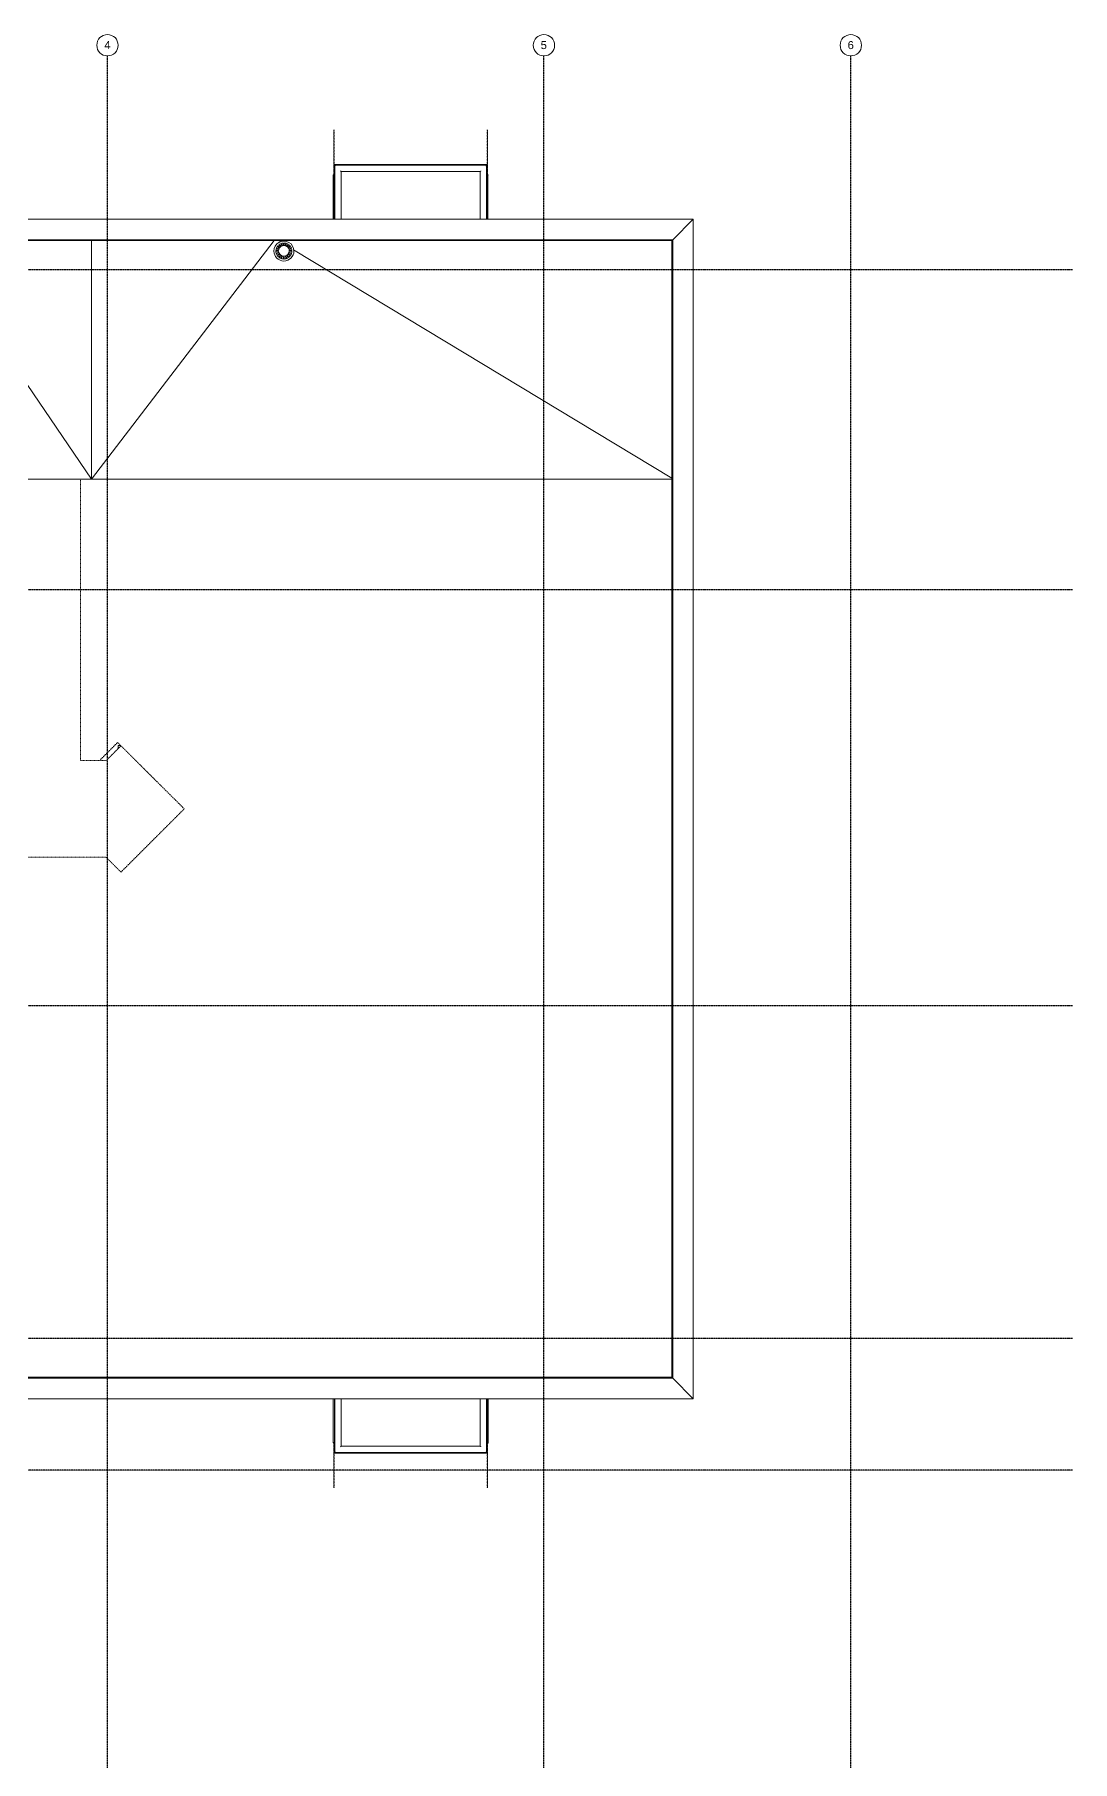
# Model space of a CAD drawing. Header units: inches. Extents: x -4093 to -1777, y 9773 to 12264.
# Drawn here: x -2555 to -1777, y 10969 to 12264 of the extents above; entities that cross this region are included whole.
import ezdxf

# ---------------------------------------------------------------- set-up
doc = ezdxf.new("R2010")
doc.units = ezdxf.units.IN
doc.header["$MEASUREMENT"] = 0
for name, pattern in [('Center 1_4_', [0.53125, 0.25, -0.09375, 0.09375, -0.09375]), ('Dash 1_16_', [0.125, 0.0625, -0.0625]), ('Grid Line 1_2_', [0.875, 0.5, -0.125, 0.125, -0.125]), ('Hidden 1_8_', [0.1875, 0.125, -0.0625])]:
    doc.linetypes.add(name, pattern=pattern)
for name, color, linetype, lineweight in [('0-1', 7, 'Continuous', 5), ('0-2', 7, 'Continuous', 9), ('0-3', 165, 'Continuous', 5), ('A-DETL-CNTR', 5, 'Center 1_4_', 9), ('A-DETL-HDLN', 90, 'Hidden 1_8_', 9), ('A-FLOR-2', 7, 'Dash 1_16_', 9), ('A-FLOR-3', 192, 'Continuous', 9), ('A-FLOR-HRAL', 11, 'Continuous', 9), ('A-ROOF', 132, 'Continuous', 18), ('A-ROOF-1', 7, 'Dash 1_16_', 9), ('A-ROOF-2', 132, 'Continuous', 9), ('A-WALL-1', 113, 'Continuous', 9), ('M-EQPM', 50, 'Continuous', 9), ('S-BEAM', 12, 'Continuous', 9), ('S-BEAM-1', 7, 'Continuous', 9), ('S-GRID-1', 1, 'Grid Line 1_2_', 30), ('S-GRID-IDEN', 1, 'Continuous', 9), ('S-GRID-IDEN-1', 147, 'Continuous', 9)]:
    doc.layers.add(name, color=color, linetype=linetype, lineweight=lineweight)
doc.styles.add('Arial_1', font='arial.ttf', dxfattribs={"height": 6})

# ---------------------------------------------------------------- blocks, each defined once
blk = doc.blocks.new('LVL-Laminated Veneer Lumber - 4X6 S_ PINE - NO_ 1-2293621-BACKGROUND - ROOF PLAN')
at = {"layer": 'S-BEAM-1'}
for q in [(-2490.3, 11730.4), (-2492.4, 11728.2)]:
    blk.add_line((-2492.4, 11730.4), q, dxfattribs=at)
blk = doc.blocks.new('Grid - Grid Head - Circle-1738874-BACKGROUND - ROOF PLAN')
at = {"layer": 'S-GRID-IDEN-1'}
for start, end in [(360, 180), (180, 360)]:
    blk.add_arc((0, 0), 0.25, start, end, dxfattribs=at)
blk = doc.blocks.new('CTR - 1st Phase - Structure_rvt-1-BACKGROUND - ROOF PLAN')
at = {"layer": 'S-GRID-1'}
for p, q in [((-2500.3, 9772.6), (-2500.3, 12247.5)), ((-2173.3, 9772.6), (-2173.3, 12247.5)), ((-1943.3, 9772.6), (-1943.3, 12247.5)), ((-1777.2, 12087.2), (-4077, 12087.2)), ((-1777.2, 11847.2), (-4077, 11847.2)), ((-1777.2, 11535.2), (-4077, 11535.2)), ((-1777.2, 11285.8), (-4077, 11285.8)), ((-1777.2, 11187.2), (-4077, 11187.2))]:
    blk.add_line(p, q, dxfattribs=at)
at = {"layer": '0-2'}
blk.add_blockref('LVL-Laminated Veneer Lumber - 4X6 S_ PINE - NO_ 1-2293621-BACKGROUND - ROOF PLAN', (0, 0), dxfattribs=at)
at = {"layer": '0-3', "xscale": 31.99999999999999, "yscale": 31.99999999999999, "zscale": 31.99999999999999}
for p in [(-2500.3, 12255.5), (-2173.3, 12255.5), (-1943.3, 12255.5)]:
    blk.add_blockref('Grid - Grid Head - Circle-1738874-BACKGROUND - ROOF PLAN', p, dxfattribs=at)
at = {"layer": 'S-GRID-IDEN', "char_height": 6, "width": 5.656, "attachment_point": 1, "style": 'Arial_1'}
for s, insert in [('4', (-2502.7, 12258.6)), ('5', (-2175.7, 12258.6)), ('6', (-1945.7, 12258.6))]:
    blk.add_mtext(s, dxfattribs=dict(at, insert=insert))
blk = doc.blocks.new('Basic Wall _ EXT - FIBER CEMENT - SMALL - ___-2145929-BACKGROUND - ROOF PLAN')
at = {"layer": 'A-WALL-1'}
for p, q in [((-3851.8, 12109.7), (-3867.3, 12125.2)), ((-2061.4, 12125.2), (-3867.3, 12125.2)), ((-2061.4, 12125.2), (-2076.8, 12109.7)), ((-2076.8, 12109.7), (-3851.8, 12109.7)), ((-3851.6, 12109.5), (-2077, 12109.5)), ((-3851.1, 12109), (-3851.6, 12109.5)), ((-2077.5, 12109), (-3851.1, 12109)), ((-2077.1, 12109.5), (-2077.5, 12109))]:
    blk.add_line(p, q, dxfattribs=at)
at = {"layer": 'A-WALL-1', "flags": 128}
for points in [[(-3851.6, 12109.5), (-3851.6, 12109.5), (-3851.7, 12109.5), (-3851.7, 12109.6), (-3851.7, 12109.6), (-3851.8, 12109.7), (-3851.8, 12109.7)], [(-3851.6, 12109.5), (-3851.6, 12109.5), (-3851.6, 12109.5), (-3851.6, 12109.5)], [(-2077, 12109.5), (-2077, 12109.5), (-2077, 12109.5), (-2077.1, 12109.5)], [(-2076.8, 12109.7), (-2076.9, 12109.7), (-2076.9, 12109.6), (-2077, 12109.6), (-2077, 12109.5), (-2077, 12109.5), (-2077, 12109.5)]]:
    blk.add_lwpolyline(points, dxfattribs=at)
blk = doc.blocks.new('Basic Wall _ EXT - FIBER CEMENT - SMALL - ___-2145930-BACKGROUND - ROOF PLAN')
at = {"layer": 'A-WALL-1'}
for p, q in [((-2076.8, 12109.7), (-2061.4, 12125.2)), ((-2061.4, 11240.8), (-2061.4, 12125.2)), ((-2077.5, 12109), (-2077.1, 12109.5)), ((-2077.5, 11257), (-2077.5, 12109)), ((-2077, 12109.5), (-2077, 11256.5)), ((-2076.8, 11256.3), (-2076.8, 12109.7)), ((-2077.1, 11256.5), (-2077.5, 11257)), ((-2061.4, 11240.8), (-2076.8, 11256.3))]:
    blk.add_line(p, q, dxfattribs=at)
at = {"layer": 'A-WALL-1', "flags": 128}
for points in [[(-2077.1, 12109.5), (-2077, 12109.5), (-2077, 12109.5), (-2077, 12109.5)], [(-2077, 12109.5), (-2077, 12109.5), (-2077, 12109.5), (-2077, 12109.6), (-2076.9, 12109.6), (-2076.9, 12109.7), (-2076.8, 12109.7)], [(-2077, 11256.5), (-2077, 11256.5), (-2077, 11256.5), (-2077.1, 11256.5)], [(-2076.8, 11256.3), (-2076.9, 11256.3), (-2076.9, 11256.4), (-2077, 11256.4), (-2077, 11256.5), (-2077, 11256.5), (-2077, 11256.5)]]:
    blk.add_lwpolyline(points, dxfattribs=at)
blk = doc.blocks.new('Basic Wall _ EXT - FIBER CEMENT - SMALL - ___-2145931-BACKGROUND - ROOF PLAN')
at = {"layer": 'A-WALL-1'}
for p, q in [((-3410.6, 11256.5), (-3411, 11257)), ((-3411, 11257), (-2077.5, 11257)), ((-2077, 11256.5), (-3410.5, 11256.5)), ((-3394.9, 11240.8), (-3410.3, 11256.3)), ((-3410.3, 11256.3), (-2076.8, 11256.3)), ((-2077.5, 11257), (-2077.1, 11256.5)), ((-2076.8, 11256.3), (-2061.4, 11240.8)), ((-3394.9, 11240.8), (-2061.4, 11240.8))]:
    blk.add_line(p, q, dxfattribs=at)
at = {"layer": 'A-WALL-1', "flags": 128}
for points in [[(-3410.5, 11256.5), (-3410.5, 11256.5), (-3410.5, 11256.5), (-3410.6, 11256.5)], [(-3410.3, 11256.3), (-3410.4, 11256.3), (-3410.4, 11256.4), (-3410.5, 11256.4), (-3410.5, 11256.5), (-3410.5, 11256.5), (-3410.5, 11256.5)], [(-2077.1, 11256.5), (-2077, 11256.5), (-2077, 11256.5), (-2077, 11256.5)], [(-2077, 11256.5), (-2077, 11256.5), (-2077, 11256.5), (-2077, 11256.4), (-2076.9, 11256.4), (-2076.9, 11256.3), (-2076.8, 11256.3)]]:
    blk.add_lwpolyline(points, dxfattribs=at)
blk = doc.blocks.new('22142613 - Roof Drains - Type A - 15_ Strainer - 8_ Drain-2082947-BACKGROUND - ROOF PLAN')
at = {"layer": 'M-EQPM'}
for p, q in [((-2370.5, 12105), (-2371.4, 12106.2)), ((-2369.3, 12105.5), (-2369.7, 12106.9)), ((-2366.6, 12106.9), (-2367, 12105.5)), ((-2364.9, 12106.2), (-2365.8, 12105)), ((-2375.6, 12101.2), (-2375.6, 12101.1)), ((-2372.6, 12101.5), (-2374.1, 12101.5)), ((-2372.4, 12100.1), (-2374, 12099.6)), ((-2372.3, 12102.9), (-2373.7, 12103.3)), ((-2371.9, 12098.9), (-2373.2, 12097.9)), ((-2371.6, 12104.1), (-2372.8, 12105)), ((-2372.1, 12101.1), (-2372.1, 12100.9)), ((-2371, 12097.8), (-2371.9, 12096.5)), ((-2369.8, 12097.1), (-2370.3, 12095.6)), ((-2366, 12095.6), (-2366.5, 12097.1)), ((-2364.4, 12096.5), (-2365.3, 12097.8)), ((-2363.5, 12105), (-2364.7, 12104.1)), ((-2363.1, 12097.9), (-2364.4, 12098.9)), ((-2364.1, 12100.9), (-2364.1, 12101.1)), ((-2362.6, 12103.3), (-2364, 12102.9)), ((-2362.3, 12099.6), (-2363.9, 12100.1)), ((-2362.2, 12101.5), (-2363.7, 12101.5)), ((-2360.6, 12101.1), (-2360.6, 12101.2))]:
    blk.add_line(p, q, dxfattribs=at)
at = {"layer": 'M-EQPM', "flags": 128}
for points in [[(-2370.9, 12104.7), (-2371.4, 12105.3), (-2371.8, 12105.9)], [(-2371.4, 12106.2), (-2371, 12105.6), (-2370.5, 12105)], [(-2369.7, 12105.4), (-2370, 12106.1), (-2370.2, 12106.8)], [(-2369.7, 12106.9), (-2369.5, 12106.2), (-2369.2, 12105.5)], [(-2368.4, 12105.7), (-2368.4, 12106.4), (-2368.4, 12107.2)], [(-2367.9, 12107.2), (-2367.9, 12106.4), (-2367.9, 12105.7)], [(-2367.1, 12105.5), (-2366.8, 12106.2), (-2366.6, 12106.9)], [(-2366.1, 12106.8), (-2366.3, 12106.1), (-2366.6, 12105.4)], [(-2365.8, 12105), (-2365.3, 12105.6), (-2364.9, 12106.2)], [(-2364.5, 12105.9), (-2364.9, 12105.3), (-2365.4, 12104.7)], [(-2374.1, 12101.5), (-2373.3, 12101.6), (-2372.6, 12101.6)], [(-2372.6, 12101.1), (-2373.4, 12101.1), (-2374.1, 12101)], [(-2374, 12099.6), (-2373.2, 12099.9), (-2372.5, 12100.2)], [(-2372.4, 12102.5), (-2373.1, 12102.7), (-2373.9, 12102.9)], [(-2372.3, 12099.7), (-2373.1, 12099.5), (-2373.8, 12099.2)], [(-2373.7, 12103.3), (-2373, 12103.1), (-2372.2, 12102.9)], [(-2373.2, 12097.9), (-2372.6, 12098.4), (-2371.9, 12098.9)], [(-2371.8, 12103.7), (-2372.5, 12104.1), (-2373.1, 12104.6)], [(-2371.6, 12098.5), (-2372.3, 12098), (-2372.9, 12097.5)], [(-2372.8, 12105), (-2372.2, 12104.5), (-2371.5, 12104.1)], [(-2371.9, 12096.5), (-2371.5, 12097.2), (-2371, 12097.9)], [(-2370.6, 12097.6), (-2371.1, 12096.9), (-2371.5, 12096.2)], [(-2370.3, 12095.6), (-2370, 12096.3), (-2369.8, 12097.1)], [(-2369.3, 12097), (-2369.6, 12096.2), (-2369.8, 12095.4)], [(-2368.4, 12095.2), (-2368.4, 12096), (-2368.4, 12096.8)], [(-2367.9, 12096.8), (-2367.9, 12096), (-2367.9, 12095.2)], [(-2366.5, 12095.4), (-2366.7, 12096.2), (-2367, 12097)], [(-2366.5, 12097.1), (-2366.3, 12096.3), (-2366, 12095.6)], [(-2364.8, 12096.2), (-2365.2, 12096.9), (-2365.7, 12097.6)], [(-2365.3, 12097.9), (-2364.8, 12097.2), (-2364.4, 12096.5)], [(-2364.8, 12104.1), (-2364.1, 12104.5), (-2363.5, 12105)], [(-2363.4, 12097.5), (-2364, 12098), (-2364.7, 12098.5)], [(-2363.2, 12104.6), (-2363.8, 12104.1), (-2364.5, 12103.7)], [(-2364.4, 12098.9), (-2363.7, 12098.4), (-2363.1, 12097.9)], [(-2364.1, 12102.9), (-2363.3, 12103.1), (-2362.6, 12103.3)], [(-2362.5, 12099.2), (-2363.2, 12099.5), (-2364, 12099.7)], [(-2362.4, 12102.9), (-2363.1, 12102.7), (-2363.9, 12102.5)], [(-2363.8, 12100.2), (-2363.1, 12099.9), (-2362.3, 12099.6)], [(-2363.7, 12101.6), (-2362.9, 12101.6), (-2362.2, 12101.5)], [(-2362.2, 12101), (-2362.9, 12101.1), (-2363.7, 12101.1)]]:
    blk.add_lwpolyline(points, dxfattribs=at)
at = {"layer": 'M-EQPM'}
for centre, major_axis, start_param, end_param in [((-2368.1, 12101.2), (7.5, 0), 0, 3.141593), ((-2368.1, 12101.2), (6, 0), 2.230094, 2.456861), ((-2368.1, 12101.3), (4, 0), 0, 3.141593), ((-2368.1, 12101.2), (6, 0), 1.921009, 2.146732), ((-2368.1, 12101.2), (6, 0), 1.612475, 1.83765), ((-2368.1, 12101.2), (4.43, 0), 1.820803, 1.933842), ((-2368.1, 12101.2), (4.43, 0), 1.514279, 1.627314), ((-2368.1, 12101.2), (6, 0), 1.303943, 1.529118), ((-2368.1, 12101.2), (4.43, 0), 1.207751, 1.32079), ((-2368.1, 12101.2), (6, 0), 0.994861, 1.220584), ((-2368.1, 12101.2), (6, 0), 0.684732, 0.911499), ((-2368.1, 12101.2), (7.5, 0), 3.141593, 6.283185), ((-2368.1, 12101.2), (6, 0), 2.851802, 3.081699), ((-2368.1, 12101.2), (6, 0), 3.16507, 3.39675), ((-2368.1, 12101.2), (6, 0), 3.48012, 3.713498), ((-2368.1, 12101.2), (6, 0), 2.540227, 2.768432), ((-2368.1, 12101.2), (6, 0), 3.796864, 4.031687), ((-2368.1, 12101.2), (4.43, 0), 3.060354, 3.141593), ((-2368.1, 12101.2), (4.43, 0), 3.141593, 3.173424), ((-2368.1, 12101.2), (4.43, 0), 3.375724, 3.488791), ((-2368.1, 12101.2), (4.43, 0), 2.747406, 2.860472), ((-2368.1, 12101.3), (4, 0), 3.141593, 6.283185), ((-2368.1, 12101.2), (4.43, 0), 3.693397, 3.806455), ((-2368.1, 12101.2), (4.43, 0), 2.43676, 2.549818), ((-2368.1, 12101.2), (6, 0), 4.11505, 4.350924), ((-2368.1, 12101.2), (4.43, 0), 4.013027, 4.126075), ((-2368.1, 12101.2), (4.43, 0), 2.128072, 2.241119), ((-2368.1, 12101.2), (4.43, 0), 4.334077, 4.447116), ((-2368.1, 12101.2), (6, 0), 4.434283, 4.67071), ((-2368.1, 12101.2), (4.43, 0), 4.655871, 4.768907), ((-2368.1, 12101.2), (6, 0), 4.754068, 4.990495), ((-2368.1, 12101.2), (4.43, 0), 4.977662, 5.090701), ((-2368.1, 12101.2), (6, 0), 5.073854, 5.309728), ((-2368.1, 12101.2), (4.43, 0), 0.900473, 1.013521), ((-2368.1, 12101.2), (4.43, 0), 5.298703, 5.411751), ((-2368.1, 12101.2), (4.43, 0), 0.591774, 0.704832), ((-2368.1, 12101.2), (4.43, 0), 5.618323, 5.731381), ((-2368.1, 12101.2), (6, 0), 5.393091, 5.627914), ((-2368.1, 12101.2), (4.43, 0), 0.28112, 0.394187), ((-2368.1, 12101.2), (4.43, 0), 5.935987, 6.049054), ((-2368.1, 12101.2), (4.43, 0), 0, 0.081239), ((-2368.1, 12101.2), (4.43, 0), 6.251354, 6.283185), ((-2368.1, 12101.2), (6, 0), 0.373161, 0.601365), ((-2368.1, 12101.2), (6, 0), 5.71128, 5.944658), ((-2368.1, 12101.2), (6, 0), 0.059893, 0.289791), ((-2368.1, 12101.2), (6, 0), 6.028028, 6.259707)]:
    blk.add_ellipse(centre, major_axis=major_axis, ratio=0.999783, start_param=start_param, end_param=end_param, dxfattribs=at)
blk = doc.blocks.new('Railing - Railing-3415160-BACKGROUND - ROOF PLAN')
at = {"layer": 'A-FLOR-HRAL'}
for p, q in [((-2216.3, 12165.5), (-2329.9, 12165.5)), ((-2329.9, 12165.5), (-2329.9, 12125.2)), ((-2325.2, 12160.7), (-2221.1, 12160.7)), ((-2325.2, 12125.2), (-2325.2, 12160.7)), ((-2221.1, 12160.7), (-2221.1, 12125.2)), ((-2216.3, 12125.2), (-2216.3, 12165.5))]:
    blk.add_line(p, q, dxfattribs=at)
for points, knots in [([(-2329.9, 12165.5), (-2329.9, 12165.5), (-2329.9, 12165.4), (-2329.9, 12165.4), (-2329.8, 12165.4), (-2329.8, 12165.4), (-2329.8, 12165.3), (-2329.8, 12165.3), (-2329.7, 12165.3), (-2329.7, 12165.2), (-2329.6, 12165.2), (-2329.6, 12165.2), (-2329.5, 12165.1), (-2329.5, 12165), (-2329.4, 12165)], [0, 0, 0, 0, 0.166667, 0.25, 0.333333, 0.416667, 0.458333, 0.5, 0.583333, 0.666667, 0.708333, 0.75, 0.833333, 1, 1, 1, 1]), ([(-2325.6, 12161.2), (-2325.6, 12161.2), (-2325.5, 12161.1), (-2325.5, 12161), (-2325.4, 12161), (-2325.4, 12160.9), (-2325.4, 12160.9), (-2325.3, 12160.9), (-2325.3, 12160.8), (-2325.3, 12160.8), (-2325.2, 12160.8), (-2325.2, 12160.8), (-2325.2, 12160.7), (-2325.2, 12160.7), (-2325.2, 12160.7)], [0, 0, 0, 0, 0.166667, 0.25, 0.333333, 0.375, 0.416667, 0.5, 0.541667, 0.583333, 0.666667, 0.75, 0.833333, 1, 1, 1, 1]), ([(-2220.6, 12161.2), (-2220.6, 12161.2), (-2220.7, 12161.1), (-2220.8, 12161), (-2220.8, 12161), (-2220.9, 12160.9), (-2220.9, 12160.9), (-2220.9, 12160.9), (-2221, 12160.8), (-2221, 12160.8), (-2221, 12160.8), (-2221, 12160.8), (-2221.1, 12160.7), (-2221.1, 12160.7), (-2221.1, 12160.7)], [0, 0, 0, 0, 0.166667, 0.25, 0.333333, 0.375, 0.416667, 0.5, 0.541667, 0.583333, 0.666667, 0.75, 0.833333, 1, 1, 1, 1]), ([(-2216.3, 12165.5), (-2216.3, 12165.5), (-2216.4, 12165.4), (-2216.4, 12165.4), (-2216.4, 12165.4), (-2216.4, 12165.4), (-2216.5, 12165.3), (-2216.5, 12165.3), (-2216.5, 12165.3), (-2216.6, 12165.2), (-2216.6, 12165.2), (-2216.6, 12165.2), (-2216.7, 12165.1), (-2216.8, 12165), (-2216.8, 12165)], [0, 0, 0, 0, 0.166667, 0.25, 0.333333, 0.416667, 0.458333, 0.5, 0.583333, 0.666667, 0.708333, 0.75, 0.833333, 1, 1, 1, 1])]:
    blk.add_open_spline(points, degree=3, knots=knots, dxfattribs=at)
blk = doc.blocks.new('Walls 2 - Walls 1-3286638-BACKGROUND - ROOF PLAN')
at = {"layer": 'S-BEAM'}
for p, q in [((-2215.9, 12158.1), (-2215.9, 12125.2)), ((-2215.2, 12125.2), (-2215.2, 12158.1))]:
    blk.add_line(p, q, dxfattribs=at)
blk.add_ellipse((-2215.5, 12158.1), major_axis=(0.375, 0), ratio=0.93544, start_param=0, end_param=2.081897, dxfattribs=at)
blk = doc.blocks.new('Walls 11 - Walls 1-3286647-BACKGROUND - ROOF PLAN')
at = {"layer": 'S-BEAM'}
for p, q in [((-2331.1, 12158.1), (-2331.1, 12125.2)), ((-2330.4, 12125.2), (-2330.4, 12158.1))]:
    blk.add_line(p, q, dxfattribs=at)
blk.add_ellipse((-2330.7, 12158.1), major_axis=(0.375, 0), ratio=0.93544, start_param=1.047198, end_param=3.141593, dxfattribs=at)
blk = doc.blocks.new('Railing - Railing-3415229-BACKGROUND - ROOF PLAN')
at = {"layer": 'A-FLOR-HRAL'}
for p, q in [((-2329.9, 11240.8), (-2329.9, 11200.5)), ((-2325.2, 11205.3), (-2325.2, 11240.8)), ((-2221.1, 11240.8), (-2221.1, 11205.3)), ((-2216.3, 11200.5), (-2216.3, 11240.8)), ((-2329.9, 11200.5), (-2216.3, 11200.5)), ((-2221.1, 11205.3), (-2325.2, 11205.3))]:
    blk.add_line(p, q, dxfattribs=at)
for points, knots in [([(-2329.9, 11200.5), (-2329.9, 11200.5), (-2329.9, 11200.5), (-2329.9, 11200.6), (-2329.8, 11200.6), (-2329.8, 11200.6), (-2329.8, 11200.6), (-2329.8, 11200.7), (-2329.7, 11200.7), (-2329.7, 11200.8), (-2329.6, 11200.8), (-2329.6, 11200.8), (-2329.5, 11200.9), (-2329.5, 11201), (-2329.4, 11201)], [0, 0, 0, 0, 0.166667, 0.25, 0.333333, 0.416667, 0.458333, 0.5, 0.583333, 0.666667, 0.708333, 0.75, 0.833333, 1, 1, 1, 1]), ([(-2325.6, 11204.8), (-2325.6, 11204.8), (-2325.5, 11204.9), (-2325.5, 11205), (-2325.4, 11205), (-2325.4, 11205), (-2325.4, 11205.1), (-2325.3, 11205.1), (-2325.3, 11205.1), (-2325.3, 11205.2), (-2325.2, 11205.2), (-2325.2, 11205.2), (-2325.2, 11205.2), (-2325.2, 11205.3), (-2325.2, 11205.3)], [0, 0, 0, 0, 0.166667, 0.25, 0.333333, 0.375, 0.416667, 0.5, 0.541667, 0.583333, 0.666667, 0.75, 0.833333, 1, 1, 1, 1]), ([(-2220.6, 11204.8), (-2220.6, 11204.8), (-2220.7, 11204.9), (-2220.8, 11205), (-2220.8, 11205), (-2220.9, 11205), (-2220.9, 11205.1), (-2220.9, 11205.1), (-2221, 11205.1), (-2221, 11205.2), (-2221, 11205.2), (-2221, 11205.2), (-2221.1, 11205.2), (-2221.1, 11205.3), (-2221.1, 11205.3)], [0, 0, 0, 0, 0.166667, 0.25, 0.333333, 0.375, 0.416667, 0.5, 0.541667, 0.583333, 0.666667, 0.75, 0.833333, 1, 1, 1, 1]), ([(-2216.3, 11200.5), (-2216.3, 11200.5), (-2216.4, 11200.5), (-2216.4, 11200.6), (-2216.4, 11200.6), (-2216.4, 11200.6), (-2216.5, 11200.6), (-2216.5, 11200.7), (-2216.5, 11200.7), (-2216.6, 11200.8), (-2216.6, 11200.8), (-2216.7, 11200.8), (-2216.7, 11200.9), (-2216.8, 11201), (-2216.8, 11201)], [0, 0, 0, 0, 0.166667, 0.25, 0.333333, 0.416667, 0.458333, 0.5, 0.583333, 0.666667, 0.708333, 0.75, 0.833333, 1, 1, 1, 1])]:
    blk.add_open_spline(points, degree=3, knots=knots, dxfattribs=at)
blk = doc.blocks.new('Walls 69 - Walls 1-3381787-BACKGROUND - ROOF PLAN')
at = {"layer": 'S-BEAM'}
for p, q in [((-2331.1, 11240.8), (-2331.1, 11207.8)), ((-2330.3, 11207.8), (-2330.3, 11240.8))]:
    blk.add_line(p, q, dxfattribs=at)
blk.add_ellipse((-2330.7, 11207.8), major_axis=(0.375, 0), ratio=0.93544, start_param=3.141593, end_param=5.223489, dxfattribs=at)
blk = doc.blocks.new('Walls 70 - Walls 1-3381796-BACKGROUND - ROOF PLAN')
at = {"layer": 'S-BEAM'}
for p, q in [((-2215.9, 11240.8), (-2215.9, 11207.8)), ((-2215.1, 11207.8), (-2215.1, 11240.8))]:
    blk.add_line(p, q, dxfattribs=at)
blk.add_ellipse((-2215.5, 11207.8), major_axis=(0.375, 0), ratio=0.93544, start_param=4.18879, end_param=6.283185, dxfattribs=at)

msp = doc.modelspace()

# ---------------------------------------------------------------- linework, layer by layer
at = {"layer": 'A-DETL-CNTR'}
for p, q in [((-2330.7, 12157.7), (-2330.7, 12192)), ((-2215.5, 12157.7), (-2215.5, 12192)), ((-2330.7, 11208.2), (-2330.7, 11174)), ((-2215.5, 11208.2), (-2215.5, 11174))]:
    msp.add_line(p, q, dxfattribs=at)
at = {"layer": 'A-DETL-HDLN'}
for p, q in [((-2330.5, 12157.7), (-2330.5, 12192)), ((-2215.7, 12157.7), (-2215.7, 12192)), ((-2330.5, 11208.3), (-2330.5, 11174)), ((-2215.7, 11208.3), (-2215.7, 11174))]:
    msp.add_line(p, q, dxfattribs=at)
at = {"layer": 'A-FLOR-2'}
for p, q in [((-2520.6, 11719.2), (-2520.6, 11930.1)), ((-2490.2, 11730.3), (-2501.3, 11719.2)), ((-2442.8, 11683), (-2490.2, 11730.3)), ((-2501.3, 11719.2), (-2520.6, 11719.2)), ((-2490.2, 11635.6), (-2442.8, 11683)), ((-2652.6, 11646.7), (-2501.3, 11646.7)), ((-2501.3, 11646.7), (-2490.2, 11635.6))]:
    msp.add_line(p, q, dxfattribs=at)
at = {"layer": 'A-FLOR-3'}
for p, q in [((-2330.5, 12166.1), (-2330.5, 12158.1)), ((-2215.7, 12166.1), (-2330.5, 12166.1)), ((-2215.7, 12158.1), (-2215.7, 12166.1)), ((-2330.5, 11207.9), (-2330.5, 11199.9)), ((-2330.5, 11199.9), (-2215.7, 11199.9)), ((-2215.7, 11199.9), (-2215.7, 11207.9))]:
    msp.add_line(p, q, dxfattribs=at)
at = {"layer": 'A-ROOF'}
for p, q in [((-2633.9, 12109), (-2512.4, 11930.1)), ((-2375.3, 12109), (-2512.4, 11930.1)), ((-2512.4, 12109), (-2512.4, 11930.1)), ((-2372, 12109), (-2370.7, 12108.2)), ((-2360.8, 12102.2), (-2077.5, 11930.9))]:
    msp.add_line(p, q, dxfattribs=at)
at = {"layer": 'A-ROOF-1'}
for p, q in [((-2506.3, 11719.2), (-2492.7, 11732.8)), ((-2492.7, 11732.8), (-2490.2, 11730.3))]:
    msp.add_line(p, q, dxfattribs=at)
at = {"layer": 'A-ROOF-2'}
msp.add_line((-2077.5, 11930.1), (-3851.1, 11930.1), dxfattribs=at)

# ---------------------------------------------------------------- block references
at = {"layer": '0-1'}
msp.add_blockref('CTR - 1st Phase - Structure_rvt-1-BACKGROUND - ROOF PLAN', (0, 0), dxfattribs=at)
at = {"layer": 'A-FLOR-HRAL'}
for name in ['Railing - Railing-3415160-BACKGROUND - ROOF PLAN', 'Railing - Railing-3415229-BACKGROUND - ROOF PLAN']:
    msp.add_blockref(name, (0, 0), dxfattribs=at)
at = {"layer": 'A-WALL-1'}
for name in ['Basic Wall _ EXT - FIBER CEMENT - SMALL - ___-2145929-BACKGROUND - ROOF PLAN', 'Basic Wall _ EXT - FIBER CEMENT - SMALL - ___-2145930-BACKGROUND - ROOF PLAN', 'Basic Wall _ EXT - FIBER CEMENT - SMALL - ___-2145931-BACKGROUND - ROOF PLAN']:
    msp.add_blockref(name, (0, 0), dxfattribs=at)
at = {"layer": 'M-EQPM'}
msp.add_blockref('22142613 - Roof Drains - Type A - 15_ Strainer - 8_ Drain-2082947-BACKGROUND - ROOF PLAN', (0, 0), dxfattribs=at)
at = {"layer": 'S-BEAM'}
for name in ['Walls 11 - Walls 1-3286647-BACKGROUND - ROOF PLAN', 'Walls 2 - Walls 1-3286638-BACKGROUND - ROOF PLAN', 'Walls 69 - Walls 1-3381787-BACKGROUND - ROOF PLAN', 'Walls 70 - Walls 1-3381796-BACKGROUND - ROOF PLAN']:
    msp.add_blockref(name, (0, 0), dxfattribs=at)

doc.saveas('drawing.dxf')
